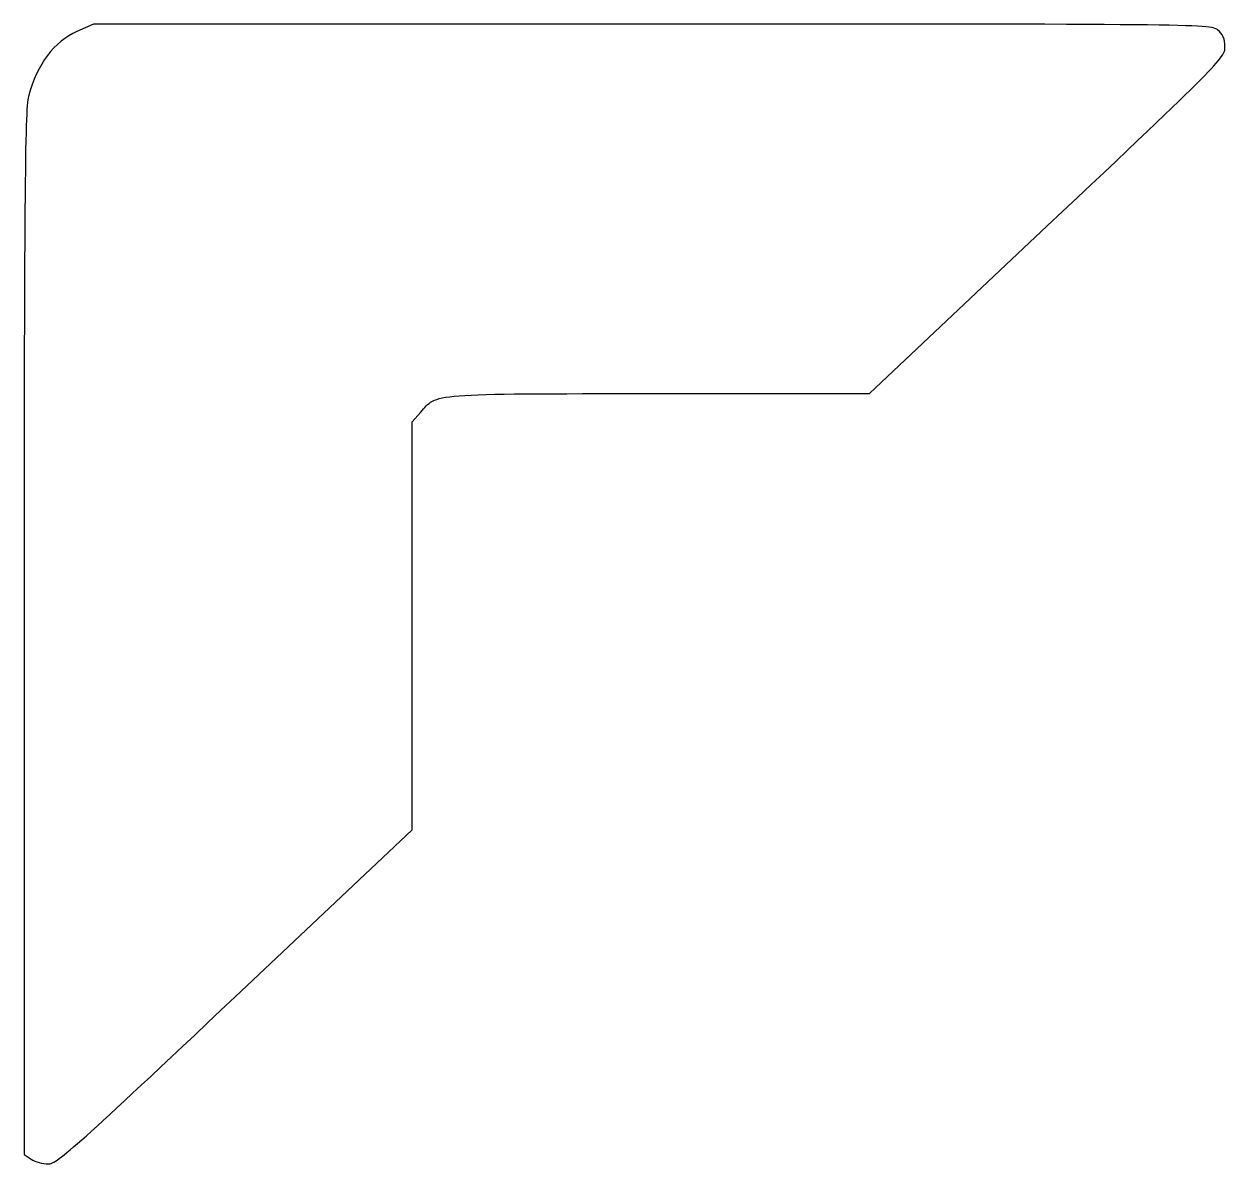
# Model space of a CAD drawing. Header units: centimetres. Extents: x -9.3 to 6.2, y -5.9 to 8.8.
import ezdxf

# ---------------------------------------------------------------- set-up
doc = ezdxf.new("R2010")
doc.units = ezdxf.units.CM
doc.header["$MEASUREMENT"] = 0
doc.layers.add('Layer 1', color=7, linetype='Continuous')

msp = doc.modelspace()

# ---------------------------------------------------------------- linework, layer by layer
at = {"layer": 'Layer 1'}
msp.add_open_spline([(-9.24706, -5.8648), (-9.24706, -5.8648), (-9.33979, -5.80294), (-9.33979, -5.80294), (-9.33979, -5.80294), (-9.33979, -5.80294), (-9.3393, 0.92061), (-9.3393, 0.92061), (-9.3393, 0.92061), (-9.33889, 6.39404), (-9.32846, 7.68111), (-9.28321, 7.84286), (-9.28321, 7.84286), (-9.16483, 8.26598), (-8.95254, 8.54986), (-8.65623, 8.68127), (-8.65623, 8.68127), (-8.65623, 8.68127), (-8.44273, 8.77595), (-8.44273, 8.77595), (-8.44273, 8.77595), (-8.44273, 8.77595), (-1.23954, 8.77634), (-1.23954, 8.77634), (-1.23954, 8.77634), (5.73648, 8.77672), (5.96669, 8.77438), (6.06006, 8.70237), (6.06006, 8.70237), (6.12935, 8.64894), (6.15648, 8.58666), (6.15648, 8.48104), (6.15648, 8.48104), (6.15648, 8.33957), (6.07064, 8.25316), (3.86375, 6.17309), (3.86375, 6.17309), (3.86375, 6.17309), (1.57102, 4.01211), (1.57102, 4.01211), (1.57102, 4.01211), (1.57102, 4.01211), (-1.15354, 4.01009), (-1.15354, 4.01009), (-1.15354, 4.01009), (-4.13954, 4.00786), (-4.00216, 4.0187), (-4.22364, 3.768), (-4.22364, 3.768), (-4.22364, 3.768), (-4.33292, 3.64431), (-4.33292, 3.64431), (-4.33292, 3.64431), (-4.33292, 3.64431), (-4.33168, 1.01466), (-4.33168, 1.01466), (-4.33168, 1.01466), (-4.33168, 1.01466), (-4.33044, -1.615), (-4.33044, -1.615), (-4.33044, -1.615), (-4.33044, -1.615), (-6.61513, -3.77083), (-6.61513, -3.77083), (-6.61513, -3.77083), (-8.62984, -5.67191), (-8.91486, -5.92667), (-9.02707, -5.92667), (-9.02707, -5.92667), (-9.09706, -5.92667), (-9.19606, -5.89883), (-9.24706, -5.8648)], degree=3, knots=[0, 0, 0, 0, 0.05263158, 0.05263158, 0.05263158, 0.05263158, 0.10526316, 0.10526316, 0.10526316, 0.10526316, 0.15789474, 0.15789474, 0.15789474, 0.15789474, 0.21052632, 0.21052632, 0.21052632, 0.21052632, 0.26315789, 0.26315789, 0.26315789, 0.26315789, 0.31578947, 0.31578947, 0.31578947, 0.31578947, 0.36842105, 0.36842105, 0.36842105, 0.36842105, 0.42105263, 0.42105263, 0.42105263, 0.42105263, 0.47368421, 0.47368421, 0.47368421, 0.47368421, 0.52631579, 0.52631579, 0.52631579, 0.52631579, 0.57894737, 0.57894737, 0.57894737, 0.57894737, 0.63157895, 0.63157895, 0.63157895, 0.63157895, 0.68421053, 0.68421053, 0.68421053, 0.68421053, 0.73684211, 0.73684211, 0.73684211, 0.73684211, 0.78947368, 0.78947368, 0.78947368, 0.78947368, 0.84210526, 0.84210526, 0.84210526, 0.84210526, 0.89473684, 0.89473684, 0.89473684, 0.89473684, 1, 1, 1, 1], dxfattribs=at)

doc.saveas('drawing.dxf')
